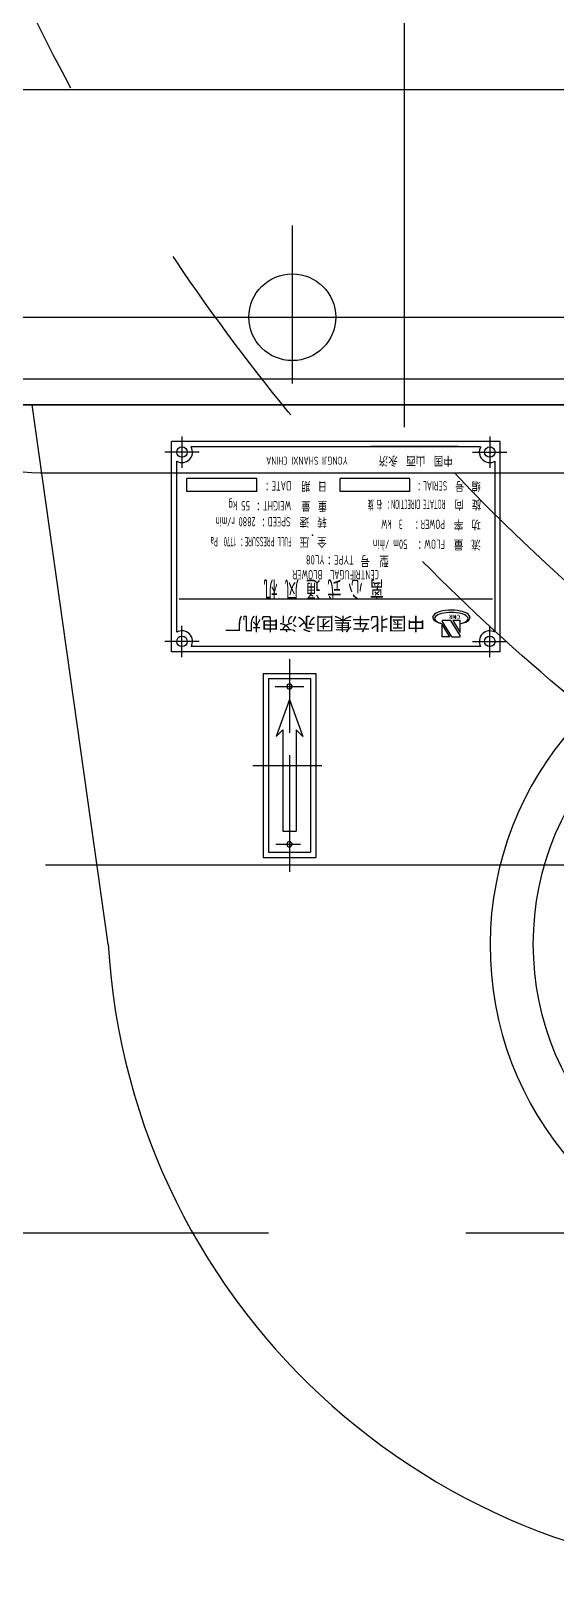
# Model space of a CAD drawing. Header units: millimetres. Extents: x 0 to 12600, y 0 to 8910.
# Drawn here: x 3458 to 3657, y 3574 to 4161 of the extents above; entities that cross this region are included whole.
import ezdxf

# ---------------------------------------------------------------- set-up
doc = ezdxf.new("R2010")
doc.units = ezdxf.units.MM
doc.header["$LTSCALE"] = 300
for name, pattern in [('G', [2, 1.25, -0.25, 0.25, -0.25]), ('K', [2.5, 1.25, -0.25, 0.25, -0.25, 0.25, -0.25]), ('PF_DASHED', [11.25, 7.5, -3.75])]:
    doc.linetypes.add(name, pattern=pattern)
for name, color, linetype in [('01', 7, 'Continuous'), ('010', 6, 'Continuous'), ('05', 4, 'G'), ('07', 6, 'K'), ('08', 1, 'Continuous'), ('SMPEN_DASHED', 5, 'PF_DASHED'), ('SMPEN_THICK', 7, 'Continuous')]:
    doc.layers.add(name, color=color, linetype=linetype)
doc.styles.get("Standard").update_dxf_attribs({"font": 'isocp', "width": 0.707, "bigfont": 'intecad.shx'})
doc.styles.add('STYLE1', font='SIMFANG.TTF', dxfattribs={"width": 0.8})
doc.styles.add('STYLE2', font='SIMHEI.TTF', dxfattribs={"width": 0.8})

# ---------------------------------------------------------------- blocks, each defined once
blk = doc.blocks.new('A$C4ED27391')
at = {"layer": '01', "ltscale": 8}
for p, q in [((3.91, 5.44), (3.91, 75.44)), ((3.91, 75.44), (23.91, 75.44)), ((5.91, 7.44), (5.91, 73.44)), ((5.91, 73.44), (21.91, 73.44)), ((21.91, 7.44), (21.91, 73.44)), ((23.91, 5.44), (23.91, 75.44)), ((11.41, 65.44), (16.41, 65.44)), ((11.41, 26.94), (11.41, 65.44)), ((16.41, 26.94), (16.41, 65.44)), ((13.91, 15.44), (8.82, 29.44)), ((8.82, 29.44), (11.41, 26.94)), ((13.91, 15.44), (19.01, 29.44)), ((19.01, 29.44), (16.41, 26.94)), ((5.91, 7.44), (21.91, 7.44)), ((3.91, 5.44), (23.91, 5.44))]:
    blk.add_line(p, q, dxfattribs=at)
for centre in [(13.91, 70.44), (13.91, 10.44)]:
    blk.add_circle(centre, 1, dxfattribs=at)
at = {"layer": '05', "ltscale": 8}
for p, q in [((13.91, 36.56), (13.91, 80.9)), ((8.72, 70.44), (18.08, 70.44)), ((0, 40.44), (26.22, 40.44)), ((13.91, 0), (13.91, 28.03)), ((8.43, 10.44), (19.41, 10.44))]:
    blk.add_line(p, q, dxfattribs=at)
blk = doc.blocks.new('ewrewr')
at = {"layer": '010', "ltscale": 8}
h = blk.add_hatch(color=256, dxfattribs=at)
h.paths.add_polyline_path([(-3371.78, 4925.21), (-3371.7, 4925.21), (-3371.79, 4925.79)], flags=16)
h.paths.add_polyline_path([(-3372.18, 4925.76), (-3372.31, 4925.19), (-3372.18, 4925.17)], flags=16)
h.paths.add_polyline_path([(-3373.23, 4927.65), (-3373.23, 4922.74), (-3370.88, 4922.74), (-3370.88, 4927.65)], flags=9)
blk.add_line((-3452.63, 4623.53), (-3452.63, 5188.53))
at = {"layer": '01', "ltscale": 8}
blk.add_line((-3247.63, 4793.53), (-3452.63, 4764.66), dxfattribs=at)
for centre, radius in [((-3247.63, 5063.09), 107.94), ((-3434.73, 4938.6), 2), ((-3362.73, 4938.6), 2), ((-3434.73, 4821.6), 2), ((-3362.73, 4821.6), 2)]:
    blk.add_circle(centre, radius, dxfattribs=at)
for centre, radius, start, end in [((-3247.03, 5063.7), 125, 104.22234, 269.67425), ((-3247.03, 5063.7), 125, 269.72337, 76.44877), ((-3262.63, 5048.09), 255, 273.37229, 3.37229), ((-3434.73, 4938.6), 4, 240, 30), ((-3362.73, 4938.6), 4, 150, 300), ((-3434.73, 4821.6), 4, 330, 120), ((-3362.73, 4821.6), 4, 60, 210)]:
    blk.add_arc(centre, radius, start, end, dxfattribs=at)
at = {"layer": '010', "ltscale": 8}
for p, q in [((-3364.91, 4927.38), (-3370.72, 4923.82)), ((-3370.72, 4924.57), (-3366.17, 4927.38)), ((-3370.72, 4927.38), (-3370.72, 4924.57)), ((-3366.17, 4927.38), (-3370.72, 4927.38)), ((-3364.5, 4927.38), (-3364.91, 4927.38)), ((-3364.5, 4924.12), (-3364.5, 4927.38)), ((-3372.31, 4925.19), (-3372.18, 4925.76)), ((-3372.18, 4925.17), (-3372.31, 4925.19)), ((-3372.18, 4925.76), (-3372.18, 4925.17)), ((-3371.78, 4925.21), (-3371.79, 4925.79)), ((-3371.79, 4925.79), (-3371.7, 4925.21)), ((-3371.7, 4925.21), (-3371.78, 4925.21)), ((-3370.72, 4923.82), (-3370.72, 4920.56)), ((-3364.5, 4924.12), (-3370.47, 4920.56)), ((-3364.5, 4923.43), (-3369.31, 4920.56)), ((-3364.5, 4923.43), (-3364.5, 4920.56)), ((-3370.72, 4920.56), (-3370.47, 4920.56)), ((-3364.5, 4920.56), (-3369.31, 4920.56))]:
    blk.add_line(p, q, dxfattribs=at)
at = {"layer": '05', "ltscale": 8}
for p, q in [((-3277.74, 4769.78), (-3277.74, 5285.06)), ((-3434.73, 4932.09), (-3434.73, 4945.1)), ((-3362.73, 4932.09), (-3362.73, 4945.1)), ((-3440.67, 4938.6), (-3428.79, 4938.6)), ((-3356.79, 4938.6), (-3368.67, 4938.6)), ((-3434.73, 4828.1), (-3434.73, 4815.09)), ((-3362.73, 4828.1), (-3362.73, 4815.09)), ((-3440.67, 4821.6), (-3428.79, 4821.6)), ((-3356.79, 4821.6), (-3368.67, 4821.6))]:
    blk.add_line(p, q, dxfattribs=at)
at = {"layer": '05', "color": 142, "linetype": 'G', "ltscale": 6}
blk.add_line((-4365.25, 4906.03), (-3444.24, 4906.03), dxfattribs=at)
at = {"layer": '08'}
blk.add_point((-3403.08, 4871.17), dxfattribs=at)
at = {"layer": 'Defpoints', "color": 0, "linetype": 'ByBlock', "ltscale": 8}
for p in [(-3378.73, 4939.6), (-3358.73, 4942.6), (-3358.73, 4942.6), (-3403.33, 4819.95), (-3403.33, 4817.6)]:
    blk.add_point(p, dxfattribs=at)
at = {"layer": 'SMPEN_DASHED', "ltscale": 8}
blk.add_line((-3436.91, 4893.42), (-3436.91, 4926.64), dxfattribs=at)
at = {"layer": 'SMPEN_THICK', "ltscale": 8}
for p, q in [((-3572.63, 4628.03), (-3572.63, 5184.03)), ((-3462.63, 4726.03), (-3462.63, 5086.03)), ((-3452.63, 5086.03), (-3452.63, 4727.16)), ((-3358.73, 4942.6), (-3438.73, 4942.6)), ((-3438.73, 4942.6), (-3438.73, 4817.6)), ((-3366.2, 4940.6), (-3431.27, 4940.6)), ((-3378.73, 4939.6), (-3378.73, 4820.6)), ((-3358.73, 4942.6), (-3358.73, 4817.6)), ((-3436.73, 4935.13), (-3436.73, 4825.06)), ((-3360.73, 4935.13), (-3360.73, 4825.06)), ((-3419.77, 4908.2), (-3424.68, 4908.2)), ((-3424.68, 4908.2), (-3424.68, 4881.79)), ((-3419.77, 4908.2), (-3419.77, 4881.79)), ((-3419.77, 4881.79), (-3424.68, 4881.79)), ((-3424.68, 4850.06), (-3424.68, 4823.41)), ((-3419.77, 4850.06), (-3424.68, 4850.06)), ((-3419.77, 4850.06), (-3419.77, 4823.41)), ((-3419.77, 4823.41), (-3424.68, 4823.41)), ((-3358.73, 4817.6), (-3438.73, 4817.6)), ((-3366.2, 4819.6), (-3431.27, 4819.6))]:
    blk.add_line(p, q, dxfattribs=at)
for centre, major_axis, ratio, start_param, end_param in [((-3371.85, 4923.99), (0, 7.08), 0.390059, -1.018227, 4.146194), ((-3371.4, 4923.98), (0, 6.34), 0.370244, -0.943319, 4.070557)]:
    blk.add_ellipse(centre, major_axis=major_axis, ratio=ratio, start_param=start_param, end_param=end_param, dxfattribs=at)
at = {"layer": '01', "ltscale": 8, "xscale": -1, "rotation": 270}
blk.add_blockref('A$C4ED27391', (-3356.01, 4848.54), dxfattribs=at)
at = {"layer": '01', "ltscale": 8}
for s, height, width, p in [('编  号', 3.556, 0.689063, (-3423.67, 4935.15)), ('旋  向', 3.556, 0.738281, (-3416.65, 4935.46)), ('功  率', 3.556, 0.738281, (-3409.05, 4935.24)), ('流  量', 3.556, 0.738281, (-3401.47, 4935.24)), ('中国  山西  永济   ', 3.5556, 0.7875, (-3433.34, 4924.58)), ('SERIAL：', 3.556, 0.55125, (-3423.67, 4922.43)), ('ROTATE DIRECTION： 右 旋', 3.5556, 0.442969, (-3416.65, 4921.75)), ('POWER：   3  kW', 3.5556, 0.541406, (-3409.05, 4921.53)), ('FLOW：  50m /min', 3.5556, 0.669375, (-3401.47, 4921.53)), ('3', 1.9, 0.689063, (-3399.24, 4898.71)), ('型  号', 4.267, 0.738281, (-3395.52, 4900.27)), ('离 心 式 通 风 机', 7, 0.689063, (-3386.36, 4898.3)), ('CENTRIFUGAL  BLOWER', 3.5556, 0.65, (-3389.86, 4896.46)), ('TYPE：YL08', 3.556, 0.70875, (-3395.52, 4886.92)), ('  YONGJI SHANXI CHINA', 3.0476, 0.7875, (-3432.98, 4887.48)), ('日  期', 3.556, 0.689063, (-3423.67, 4876.73)), ('重  量', 3.556, 0.689063, (-3416.1, 4876.73)), ('转  速', 3.556, 0.738281, (-3410.02, 4876.61)), ('全  压', 3.556, 0.738281, (-3402.45, 4876.61)), ('DATE：', 3.556, 0.689063, (-3423.67, 4863.11)), ('WEIGHT： 55 kg', 3.5556, 0.7, (-3416.1, 4863.11)), ('SPEED： 2880 r/min', 3.5556, 0.62, (-3410.02, 4862.9)), ('FULL PRESSURE： 1770  Pa', 3.5556, 0.45, (-3402.45, 4863.26))]:
    blk.add_text(s, height=height, rotation=270, dxfattribs=dict(at, width=width)).set_placement(p)
at = {"layer": '010', "ltscale": 8, "style": 'STYLE1', "width": 1.3}
blk.add_text('CNR', height=1.626, rotation=270, dxfattribs=at).set_placement((-3372.84, 4927.39))
at = {"layer": 'SMPEN_THICK', "ltscale": 8, "style": 'STYLE2'}
blk.add_text('中国北车集团永济电机厂', height=5.076, rotation=270, dxfattribs=at).set_placement((-3372.01, 4913.95))
blk = doc.blocks.new('00')
at = {"layer": '01', "color": 7, "linetype": 'Continuous'}
blk.add_line((1289.57, 3954.84), (1691.69, 3954.84), dxfattribs=at)
blk.add_circle((1382.11, 4014.08), 16.5, dxfattribs=at)
blk.add_arc((1289.57, 4054.84), 100, 210.96826, 270, dxfattribs=at)
at = {"layer": '01'}
blk.add_arc((1996.11, 4478.84), 761.35, 223.49183, 267.36513, dxfattribs=at)
at = {"layer": '05'}
for p, q in [((1424.61, 4869.11), (1424.61, 4088.3)), ((1382.11, 4048.96), (1382.11, 3988.86)), ((1215.99, 4014.08), (1567.76, 4014.08))]:
    blk.add_line(p, q, dxfattribs=at)

msp = doc.modelspace()

# ---------------------------------------------------------------- linework, layer by layer
at = {"layer": '07', "color": 6, "linetype": 'K'}
msp.add_line((3173.076, 3704.33), (10720.076, 3704.33), dxfattribs=at)
msp.add_line((3173.076, 3704.33), (10720.076, 3704.33), dxfattribs=at)
msp.add_circle((4171.076, 4517.749), 793.75, dxfattribs=at)

# ---------------------------------------------------------------- block references
at = {"layer": '01'}
msp.add_blockref('00', (2174.963, 38.484), dxfattribs=at)
at = {"layer": '01', "rotation": 270}
msp.add_blockref('ewrewr', (-1306.458, 566.555), dxfattribs=at)

doc.saveas('drawing.dxf')
